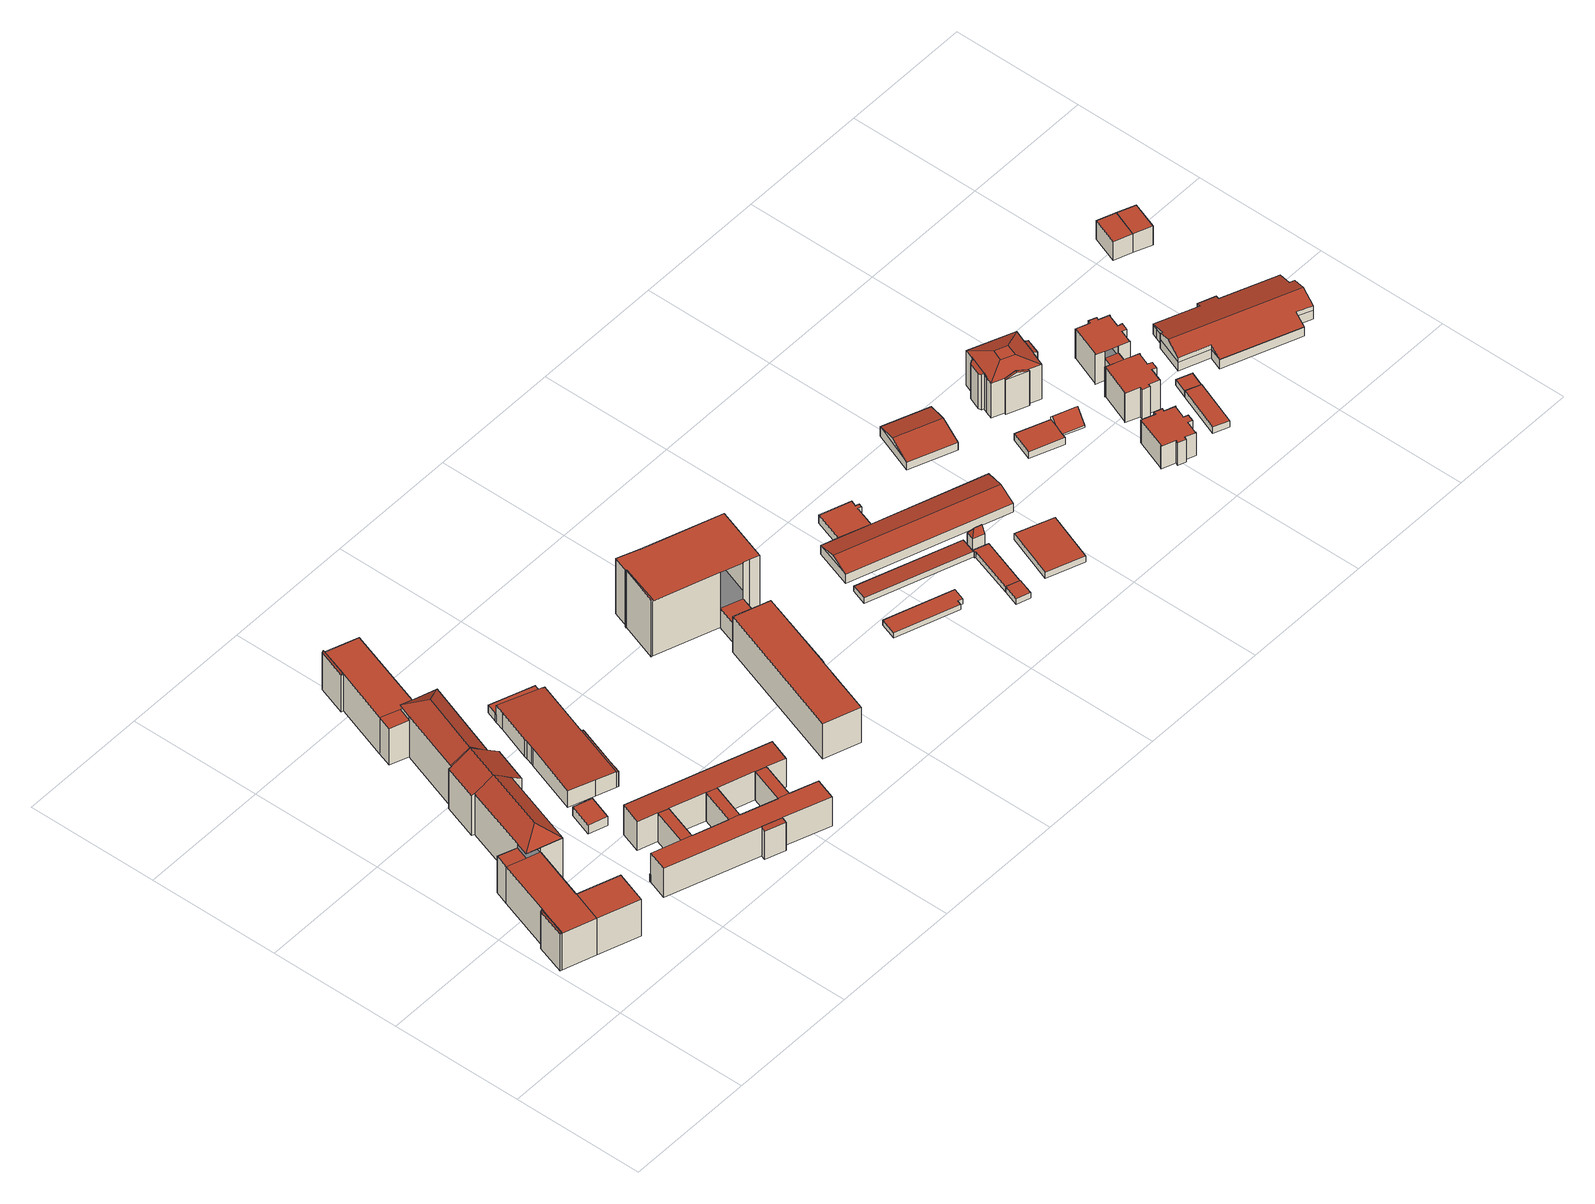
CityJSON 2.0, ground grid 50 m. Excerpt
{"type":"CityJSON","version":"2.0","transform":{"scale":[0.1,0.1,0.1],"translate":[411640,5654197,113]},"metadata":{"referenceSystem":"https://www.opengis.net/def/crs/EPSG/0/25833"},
"CityObjects":{
"building1":{"type":"Building","attributes":{"Gemeindeschluessel":14612000,"Geometrietyp2DReferenz":"3000","function":"31001_9998","roofType":"9999"},"children":["building1-1","building1-2","building1-3","building1-4","building1-5","building1-6","building1-7","building1-8","building1-9","building1-10","building1-11"]},
"building1-1":{"type":"BuildingPart","attributes":{"Dachtyp_tdc":"tdcPolyFlatRoof","Dachneigung":0,"QualitaetDacherkennung":68,"Geometrietyp2DReferenz":"3000","measuredHeight":16.2,"roofType":"1000"},"parents":["building1"],"geometry":[{"type":"MultiSurface","lod":"2","boundaries":[[[0,1,2,3]],[[4,5,6,7]],[[8,9,10,11]],[[9,8,12,5,4,0,3]],[[2,1,7,6,13,11,10]]],"semantics":{"surfaces":[{"type":"WallSurface"},{"type":"RoofSurface"},{"type":"GroundSurface"}],"values":[0,0,0,1,2]}}]},
"building1-2":{"type":"BuildingPart","attributes":{"Dachtyp_tdc":"tdcPolyFlatRoof","Dachneigung":0,"QualitaetDacherkennung":66,"Geometrietyp2DReferenz":"3000","measuredHeight":16.14,"roofType":"1000"},"parents":["building1"],"geometry":[{"type":"MultiSurface","lod":"2","boundaries":[[[14,15,16,17]],[[18,19,20,21]],[[19,22,23,20]],[[22,19,18,15,14,24]],[[17,16,21,20,23,25]]],"semantics":{"surfaces":[{"type":"WallSurface"},{"type":"RoofSurface"},{"type":"GroundSurface"}],"values":[0,0,0,1,2]}}]},
"building1-3":{"type":"BuildingPart","attributes":{"Dachtyp_tdc":"tdcPolyFlatRoof","Dachneigung":0,"QualitaetDacherkennung":50,"Geometrietyp2DReferenz":"3000","measuredHeight":16.14,"roofType":"1000"},"parents":["building1"],"geometry":[{"type":"MultiSurface","lod":"2","boundaries":[[[5,26,27,6]],[[26,28,29,27]],[[12,28,26,5]],[[6,27,29,13]]],"semantics":{"surfaces":[{"type":"WallSurface"},{"type":"RoofSurface"},{"type":"GroundSurface"}],"values":[0,0,1,2]}}]},
"building1-4":{"type":"BuildingPart","attributes":{"Dachtyp_tdc":"tdcFreeFormRoof","Dachneigung":62.84,"QualitaetDacherkennung":42,"Geometrietyp2DReferenz":"3000","measuredHeight":17.19,"roofType":"5000"},"parents":["building1"],"geometry":[{"type":"MultiSurface","lod":"2","boundaries":[[[30,31,32,16,15]],[[31,33,34,32]],[[33,35,18,21,34]],[[36,35,33]],[[37,36,33,31]],[[37,31,30]],[[36,37,30,35]],[[16,32,34,21]]],"semantics":{"surfaces":[{"type":"WallSurface"},{"type":"RoofSurface"},{"type":"GroundSurface"}],"values":[0,0,0,0,1,0,1,2]}}]},
"building1-5":{"type":"BuildingPart","attributes":{"Dachtyp_tdc":"tdcHipAndGableRoof","Dachneigung":35.53,"QualitaetDacherkennung":71,"Geometrietyp2DReferenz":"3000","measuredHeight":22.99,"roofType":"5000"},"parents":["building1"],"geometry":[{"type":"MultiSurface","lod":"2","boundaries":[[[38,39,40,41]],[[39,42,8,11,40]],[[43,44,45,29,28]],[[46,47,48,49]],[[48,50,51,52,49]],[[44,53,46,49,52,54]],[[55,46,53,43]],[[43,53,44]],[[38,50,48,39]],[[39,48,47,42]],[[42,47,46,55]],[[40,11,13,29,45,56,41]]],"semantics":{"surfaces":[{"type":"WallSurface"},{"type":"RoofSurface"},{"type":"GroundSurface"}],"values":[0,0,0,1,1,1,0,0,0,0,0,2]}}]},
"building1-6":{"type":"BuildingPart","attributes":{"Dachtyp_tdc":"tdcPolyFlatRoof","Dachneigung":0,"QualitaetDacherkennung":51,"Geometrietyp2DReferenz":"3000","measuredHeight":16.19,"roofType":"1000"},"parents":["building1"],"geometry":[{"type":"MultiSurface","lod":"2","boundaries":[[[57,58,59,60]],[[58,14,17,59]],[[24,14,58,57]],[[60,59,17,25]]],"semantics":{"surfaces":[{"type":"WallSurface"},{"type":"RoofSurface"},{"type":"GroundSurface"}],"values":[0,0,1,2]}}]},
"building1-7":{"type":"BuildingPart","attributes":{"Dachtyp_tdc":"tdcFreeFormRoof","Dachneigung":63.02,"QualitaetDacherkennung":37,"Geometrietyp2DReferenz":"3000","measuredHeight":17.15,"roofType":"5000"},"parents":["building1"],"geometry":[{"type":"MultiSurface","lod":"2","boundaries":[[[61,62,63,1,0]],[[62,64,65,63]],[[64,66,4,7,65]],[[67,66,64]],[[68,67,64,62]],[[68,62,61]],[[67,68,61,66]],[[1,63,65,7]]],"semantics":{"surfaces":[{"type":"WallSurface"},{"type":"RoofSurface"},{"type":"GroundSurface"}],"values":[0,0,0,0,1,1,1,2]}}]},
"building1-8":{"type":"BuildingPart","attributes":{"Dachtyp_tdc":"tdcPolyFlatRoof","Dachneigung":0,"QualitaetDacherkennung":57,"Geometrietyp2DReferenz":"3000","measuredHeight":16.14,"roofType":"1000"},"parents":["building1"],"geometry":[{"type":"MultiSurface","lod":"2","boundaries":[[[69,3,2,70]],[[9,71,72,10]],[[71,69,70,72]],[[71,9,3,69]],[[70,2,10,72]]],"semantics":{"surfaces":[{"type":"WallSurface"},{"type":"RoofSurface"},{"type":"GroundSurface"}],"values":[0,0,0,1,2]}}]},
"building1-9":{"type":"BuildingPart","attributes":{"Dachtyp_tdc":"tdcHipAndGableRoof","Dachneigung":35.03,"QualitaetDacherkennung":76,"Geometrietyp2DReferenz":"3000","measuredHeight":22.94,"roofType":"5000"},"parents":["building1"],"geometry":[{"type":"MultiSurface","lod":"2","boundaries":[[[73,74,75,23,22]],[[74,76,77,78,75]],[[79,80,57,60,81]],[[82,83,84,85]],[[84,80,86,87,85]],[[88,82,85,87,89,90]],[[74,82,88,91,76]],[[79,86,80]],[[73,83,82,74]],[[84,83,73]],[[60,25,23,75,78,81]]],"semantics":{"surfaces":[{"type":"WallSurface"},{"type":"RoofSurface"},{"type":"GroundSurface"}],"values":[0,0,0,1,1,1,0,0,0,0,2]}}]},
"building1-10":{"type":"BuildingPart","attributes":{"Dachtyp_tdc":"tdcGableRoof","Dachneigung":36.73,"QualitaetDacherkennung":13,"Geometrietyp2DReferenz":"3000","measuredHeight":23,"roofType":"3100"},"parents":["building1"],"geometry":[{"type":"MultiSurface","lod":"2","boundaries":[[[77,92,93,78]],[[92,94,95,93]],[[96,86,79,81,97]],[[96,98,99,100,89,86]],[[92,91,90,100,99,101,94]],[[77,76,91,92]],[[81,78,93,95,102,97]]],"semantics":{"surfaces":[{"type":"WallSurface"},{"type":"RoofSurface"},{"type":"GroundSurface"}],"values":[0,0,0,1,1,0,2]}}]},
"building1-11":{"type":"BuildingPart","attributes":{"Dachtyp_tdc":"tdcGableRoof","Dachneigung":33.35,"QualitaetDacherkennung":47,"Geometrietyp2DReferenz":"3000","measuredHeight":22.85,"roofType":"3100"},"parents":["building1"],"geometry":[{"type":"MultiSurface","lod":"2","boundaries":[[[103,50,38,41]],[[104,45,44]],[[104,105,106,45]],[[105,107,108,106]],[[107,109,96,97,108]],[[110,111,112,95,94]],[[111,103,41,112]],[[113,98,109,107,105,104,54,114]],[[114,51,103,111,110,101,113]],[[41,56,45,106,108,97,102,95,112]]],"semantics":{"surfaces":[{"type":"WallSurface"},{"type":"RoofSurface"},{"type":"GroundSurface"}],"values":[0,0,0,0,0,0,0,1,1,2]}}]},
"building2":{"type":"Building","attributes":{"Dachtyp_tdc":"tdcPolyFlatRoof","Gemeindeschluessel":14612000,"Dachneigung":0,"QualitaetDacherkennung":81,"Geometrietyp2DReferenz":"3000","measuredHeight":3.91,"function":"31001_9998","roofType":"1000"},"geometry":[{"type":"Solid","lod":"2","boundaries":[[[[115,116,117,118]],[[116,119,120,117]],[[119,121,122,120]],[[121,115,118,122]],[[121,119,116,115]],[[118,117,120,122]]]],"semantics":{"surfaces":[{"type":"WallSurface"},{"type":"RoofSurface"},{"type":"GroundSurface"}],"values":[[0,0,0,0,1,2]]}}]},
"building3":{"type":"Building","attributes":{"Gemeindeschluessel":14612000,"Geometrietyp2DReferenz":"3000","function":"31001_9998","roofType":"9999"},"children":["building3-1","building3-2","building3-3","building3-4","building3-5","building3-6","building3-7"]},
"building3-1":{"type":"BuildingPart","attributes":{"Dachtyp_tdc":"tdcPolyFlatRoof","Dachneigung":0,"QualitaetDacherkennung":72,"Geometrietyp2DReferenz":"3000","measuredHeight":12.52,"roofType":"1000"},"parents":["building3"],"geometry":[{"type":"MultiSurface","lod":"2","boundaries":[[[123,124,125,126,127]],[[128,129,130,131,132]],[[129,128,124,123]],[[126,125,132,131]]],"semantics":{"surfaces":[{"type":"WallSurface"},{"type":"RoofSurface"},{"type":"GroundSurface"}],"values":[0,0,1,2]}}]},
"building3-2":{"type":"BuildingPart","attributes":{"Dachtyp_tdc":"tdcPolyFlatRoof","Dachneigung":2.97,"QualitaetDacherkennung":67,"Geometrietyp2DReferenz":"3000","measuredHeight":13.15,"roofType":"2100"},"parents":["building3"],"geometry":[{"type":"MultiSurface","lod":"2","boundaries":[[[133,134,135,136]],[[134,137,138,135]],[[137,139,140,138]],[[139,141,140]],[[142,143,144,145,146]],[[143,147,148,144]],[[147,149,150,151,148]],[[152,153,154,155,156]],[[153,157,158,154]],[[157,159,128,132,158]],[[160,125,124]],[[160,161,162,125]],[[161,133,136,162]],[[161,160,159,157,153,152,149,147,143,142,139,137,134,133]],[[136,135,138,140,145,144,148,151,155,154,158,132,125,162]]],"semantics":{"surfaces":[{"type":"WallSurface"},{"type":"RoofSurface"},{"type":"GroundSurface"}],"values":[0,0,0,0,0,0,0,0,0,0,0,0,0,1,2]}}]},
"building3-3":{"type":"BuildingPart","attributes":{"Dachtyp_tdc":"tdcPolyFlatRoof","Dachneigung":0,"QualitaetDacherkennung":68,"Geometrietyp2DReferenz":"3000","measuredHeight":12.55,"roofType":"1000"},"parents":["building3"],"geometry":[{"type":"MultiSurface","lod":"2","boundaries":[[[163,156,155,164]],[[150,165,166,151]],[[165,150,156,163]],[[164,155,151,166]]],"semantics":{"surfaces":[{"type":"WallSurface"},{"type":"RoofSurface"},{"type":"GroundSurface"}],"values":[0,0,1,2]}}]},
"building3-4":{"type":"BuildingPart","attributes":{"Dachtyp_tdc":"tdcPolyFlatRoof","Dachneigung":0,"QualitaetDacherkennung":0,"Geometrietyp2DReferenz":"3000","measuredHeight":3.42,"roofType":"9999"},"parents":["building3"],"geometry":[{"type":"MultiSurface","lod":"2","boundaries":[[[167,130,127,168,169]],[[169,168,170,171]],[[168,127,126,170]],[[130,167,172,131]],[[171,170,126,131,172]],[[131,126,127,130]],[[171,172,167,169]]],"semantics":{"surfaces":[{"type":"RoofSurface"},{"type":"WallSurface"},{"type":"GroundSurface"},{"type":"ClosureSurface","isClosure":"1","QuelleClosure":"LoD1Solid"}],"values":[0,1,1,1,2,3,3]}}]},
"building3-5":{"type":"BuildingPart","attributes":{"Dachtyp_tdc":"tdcPolyFlatRoof","Dachneigung":5.5,"QualitaetDacherkennung":47,"Geometrietyp2DReferenz":"3000","measuredHeight":12.65,"roofType":"2100"},"parents":["building3"],"geometry":[{"type":"MultiSurface","lod":"2","boundaries":[[[173,174,175,176]],[[177,178,179,180]],[[178,173,176,179]],[[178,177,181,174,173]],[[176,175,182,180,179]]],"semantics":{"surfaces":[{"type":"WallSurface"},{"type":"RoofSurface"},{"type":"GroundSurface"}],"values":[0,0,0,1,2]}}]},
"building3-6":{"type":"BuildingPart","attributes":{"Dachtyp_tdc":"tdcPolyFlatRoof","Dachneigung":0,"QualitaetDacherkennung":68,"Geometrietyp2DReferenz":"3000","measuredHeight":12.46,"roofType":"1000"},"parents":["building3"],"geometry":[{"type":"MultiSurface","lod":"2","boundaries":[[[141,183,184,140]],[[185,146,145,186]],[[146,185,183,141]],[[140,184,186,145]]],"semantics":{"surfaces":[{"type":"WallSurface"},{"type":"RoofSurface"},{"type":"GroundSurface"}],"values":[0,0,1,2]}}]},
"building3-7":{"type":"BuildingPart","attributes":{"Dachtyp_tdc":"tdcPolyFlatRoof","Dachneigung":0,"QualitaetDacherkennung":62,"Geometrietyp2DReferenz":"3000","measuredHeight":12.91,"roofType":"1000"},"parents":["building3"],"geometry":[{"type":"MultiSurface","lod":"2","boundaries":[[[187,188,189,175,174]],[[188,190,169,171,189]],[[191,192,164,172,167]],[[192,163,164]],[[193,166,165]],[[193,194,195,166]],[[194,196,185,186,195]],[[197,198,199,184,183]],[[198,200,201,199]],[[200,202,177,180,201]],[[203,202,200,198,197,196,194,193,192,191,190,188,187]],[[175,189,171,172,164,166,195,186,184,199,201,180,182]]],"semantics":{"surfaces":[{"type":"WallSurface"},{"type":"RoofSurface"},{"type":"GroundSurface"}],"values":[0,0,0,0,0,0,0,0,0,0,1,2]}}]},
"building4":{"type":"Building","attributes":{"Gemeindeschluessel":14612000,"Geometrietyp2DReferenz":"3000","function":"31001_9998","roofType":"9999"},"children":["building4-1","building4-2","building4-3"]},
"building4-1":{"type":"BuildingPart","attributes":{"Dachtyp_tdc":"tdcPolyFlatRoof","Dachneigung":0,"QualitaetDacherkennung":74,"Geometrietyp2DReferenz":"3000","measuredHeight":3.21,"roofType":"1000"},"parents":["building4"],"geometry":[{"type":"MultiSurface","lod":"2","boundaries":[[[204,205,206,207]],[[205,208,209,206]],[[208,210,211,209]],[[210,212,213,211]],[[212,214,215,213]],[[214,216,217,215]],[[216,218,219,217]],[[218,220,221,219]],[[218,216,214,212,210,208,205,204,220]],[[207,206,209,211,213,215,217,219,221]]],"semantics":{"surfaces":[{"type":"WallSurface"},{"type":"RoofSurface"},{"type":"GroundSurface"}],"values":[0,0,0,0,0,0,0,0,1,2]}}]},
"building4-2":{"type":"BuildingPart","attributes":{"Dachtyp_tdc":"tdcPolyFlatRoof","Dachneigung":2.7,"QualitaetDacherkennung":80,"Geometrietyp2DReferenz":"3000","measuredHeight":7.46,"roofType":"2100"},"parents":["building4"],"geometry":[{"type":"MultiSurface","lod":"2","boundaries":[[[222,221,220]],[[222,223,224,221]],[[223,225,226,224]],[[225,227,228,226]],[[227,229,230,231,228]],[[232,233,234,235]],[[233,236,237,234]],[[236,238,239,237]],[[238,240,241,239]],[[240,242,243,241]],[[242,244,207,243]],[[244,204,207]],[[242,240,238,236,233,232,245,246,229,227,225,223,222,244]],[[221,224,226,228,231,247,248,235,234,237,239,241,243,207]],[[246,245,248,247,249]],[[245,232,235,248]]],"semantics":{"surfaces":[{"type":"WallSurface"},{"type":"RoofSurface"},{"type":"GroundSurface"}],"values":[0,0,0,0,0,0,0,0,0,0,0,0,1,2,0,0]}}]},
"building4-3":{"type":"BuildingPart","attributes":{"Dachtyp_tdc":"tdcPolyFlatRoof","Dachneigung":0,"QualitaetDacherkennung":58,"Geometrietyp2DReferenz":"3000","measuredHeight":6.54,"roofType":"1000"},"parents":["building4"],"geometry":[{"type":"MultiSurface","lod":"2","boundaries":[[[250,251,252,253]],[[251,254,255,252]],[[254,256,257,255]],[[256,249,247,257]],[[230,250,253,231]],[[230,249,256,254,251,250]],[[253,252,255,257,247,231]]],"semantics":{"surfaces":[{"type":"WallSurface"},{"type":"RoofSurface"},{"type":"GroundSurface"}],"values":[0,0,0,0,0,1,2]}}]},
"building5":{"type":"Building","attributes":{"Gemeindeschluessel":14612000,"Geometrietyp2DReferenz":"3000","function":"31001_9998","roofType":"9999"},"children":["building5-1","building5-2"]},
"building5-1":{"type":"BuildingPart","attributes":{"Dachtyp_tdc":"tdcGableRoof","Dachneigung":14.18,"QualitaetDacherkennung":32,"Geometrietyp2DReferenz":"3000","measuredHeight":4.05,"roofType":"3100"},"parents":["building5"],"geometry":[{"type":"MultiSurface","lod":"2","boundaries":[[[258,259,260,261]],[[259,262,263,260]],[[262,264,265,263]],[[262,259,266]],[[259,258,267,266]],[[264,262,266,267]],[[261,260,263,265]]],"semantics":{"surfaces":[{"type":"WallSurface"},{"type":"RoofSurface"},{"type":"GroundSurface"}],"values":[0,0,0,0,1,1,2]}}]},
"building5-2":{"type":"BuildingPart","attributes":{"Dachtyp_tdc":"tdcPolyFlatRoof","Dachneigung":0,"QualitaetDacherkennung":72,"Geometrietyp2DReferenz":"3000","measuredHeight":15.64,"roofType":"1000"},"parents":["building5"],"geometry":[{"type":"MultiSurface","lod":"2","boundaries":[[[268,265,264]],[[268,269,270,265]],[[269,271,272,270]],[[271,273,274,272]],[[273,275,276,274]],[[275,277,278,276]],[[277,279,280,278]],[[279,281,282,280]],[[281,283,258,261,282]],[[281,279,277,275,273,271,269,268,283]],[[261,265,270,272,274,276,278,280,282]]],"semantics":{"surfaces":[{"type":"WallSurface"},{"type":"RoofSurface"},{"type":"GroundSurface"}],"values":[0,0,0,0,0,0,0,0,0,1,2]}}]},
"building6":{"type":"Building","attributes":{"Gemeindeschluessel":14612000,"Geometrietyp2DReferenz":"3000","function":"31001_9998","roofType":"9999"},"children":["building6-1","building6-2","building6-3"]},
"building6-1":{"type":"BuildingPart","attributes":{"Dachtyp_tdc":"tdcPolyFlatRoof","Dachneigung":0,"QualitaetDacherkennung":63,"Geometrietyp2DReferenz":"3000","measuredHeight":24.51,"roofType":"1000"},"parents":["building6"],"geometry":[{"type":"MultiSurface","lod":"2","boundaries":[[[284,285,286,287]],[[285,288,289,286]],[[285,284,290,291,292,293,294,295,296,288]],[[289,297,298,299,300,301,302,303,287,286]],[[288,296,297,289]],[[296,295,298,297]],[[295,294,304,299,298]],[[293,300,305]],[[293,292,301,300]],[[291,290,303,302]],[[290,284,287,303]]],"semantics":{"surfaces":[{"type":"WallSurface"},{"type":"RoofSurface"},{"type":"GroundSurface"}],"values":[0,0,1,2,0,0,0,0,0,0,0]}}]},
"building6-2":{"type":"BuildingPart","attributes":{"Dachtyp_tdc":"tdcPolyFlatRoof","Dachneigung":0,"QualitaetDacherkennung":64,"Geometrietyp2DReferenz":"3000","measuredHeight":8.41,"roofType":"1000"},"parents":["building6"],"geometry":[{"type":"MultiSurface","lod":"2","boundaries":[[[306,305,300,307]],[[304,308,309,299]],[[308,306,307,309]],[[308,304,305,306]],[[307,300,299,309]]],"semantics":{"surfaces":[{"type":"WallSurface"},{"type":"RoofSurface"},{"type":"GroundSurface"}],"values":[0,0,0,1,2]}}]},
"building6-3":{"type":"BuildingPart","attributes":{"Dachtyp_tdc":"tdcPolyFlatRoof","Dachneigung":0,"QualitaetDacherkennung":20,"Geometrietyp2DReferenz":"3000","measuredHeight":25.22,"roofType":"1000"},"parents":["building6"],"geometry":[{"type":"MultiSurface","lod":"2","boundaries":[[[310,311,291,302,312]],[[313,314,315,301,292]],[[314,316,317,315]],[[316,318,319,317]],[[318,310,312,319]],[[318,316,314,313,311,310]],[[312,302,301,315,317,319]]],"semantics":{"surfaces":[{"type":"WallSurface"},{"type":"RoofSurface"},{"type":"GroundSurface"}],"values":[0,0,0,0,0,1,2]}}]},
"building7":{"type":"Building","attributes":{"Dachtyp_tdc":"tdcPolyFlatRoof","Gemeindeschluessel":14612000,"Dachneigung":0,"QualitaetDacherkennung":90,"Geometrietyp2DReferenz":"3000","measuredHeight":2.33,"function":"31001_2463","roofType":"1000"},"geometry":[{"type":"Solid","lod":"2","boundaries":[[[[320,321,322,323]],[[321,324,325,322]],[[324,326,327,325]],[[326,328,329,327]],[[328,330,331,329]],[[330,320,323,331]],[[330,328,326,324,321,320]],[[323,322,325,327,329,331]]]],"semantics":{"surfaces":[{"type":"WallSurface"},{"type":"RoofSurface"},{"type":"GroundSurface"}],"values":[[0,0,0,0,0,0,1,2]]}}]},
"building8":{"type":"Building","attributes":{"Dachtyp_tdc":"tdcPolyFlatRoof","Gemeindeschluessel":14612000,"Dachneigung":2.61,"QualitaetDacherkennung":64,"Geometrietyp2DReferenz":"3000","measuredHeight":2.34,"function":"31001_2463","roofType":"2100"},"geometry":[{"type":"Solid","lod":"2","boundaries":[[[[332,333,334,335]],[[333,336,337,334]],[[336,338,339,337]],[[338,340,341,339]],[[340,342,343,341]],[[342,332,335,343]],[[342,340,338,336,333,332]],[[335,334,337,339,341,343]]]],"semantics":{"surfaces":[{"type":"WallSurface"},{"type":"RoofSurface"},{"type":"GroundSurface"}],"values":[[0,0,0,0,0,0,1,2]]}}]},
"building9":{"type":"Building","attributes":{"Dachtyp_tdc":"tdcPolyFlatRoof","Gemeindeschluessel":14612000,"Dachneigung":0,"QualitaetDacherkennung":65,"Geometrietyp2DReferenz":"3000","measuredHeight":2.46,"function":"31001_2463","roofType":"1000"},"geometry":[{"type":"Solid","lod":"2","boundaries":[[[[344,345,346,347]],[[344,348,349,350,345]],[[346,351,352,353,347]],[[345,350,351,346]],[[350,349,352,351]],[[349,348,353,352]],[[348,344,347,353]]]],"semantics":{"surfaces":[{"type":"WallSurface"},{"type":"RoofSurface"},{"type":"GroundSurface"}],"values":[[0,1,2,0,0,0,0]]}}]},
"building10":{"type":"Building","attributes":{"Dachtyp_tdc":"tdcPolyFlatRoof","Gemeindeschluessel":14612000,"Dachneigung":0,"QualitaetDacherkennung":84,"Geometrietyp2DReferenz":"3000","measuredHeight":3.38,"function":"31001_9998","roofType":"1000"},"geometry":[{"type":"Solid","lod":"2","boundaries":[[[[354,355,356,357]],[[355,358,359,356]],[[358,360,361,359]],[[360,362,363,361]],[[362,364,365,363]],[[364,366,367,365]],[[366,368,369,367]],[[368,354,357,369]],[[368,366,364,362,360,358,355,354]],[[357,356,359,361,363,365,367,369]]]],"semantics":{"surfaces":[{"type":"WallSurface"},{"type":"RoofSurface"},{"type":"GroundSurface"}],"values":[[0,0,0,0,0,0,0,0,1,2]]}}]},
"building11":{"type":"Building","attributes":{"Dachtyp_tdc":"tdcPolyFlatRoof","Gemeindeschluessel":14612000,"Dachneigung":0,"QualitaetDacherkennung":72,"Geometrietyp2DReferenz":"3000","measuredHeight":2.35,"function":"31001_2463","roofType":"1000"},"geometry":[{"type":"Solid","lod":"2","boundaries":[[[[370,371,372,373]],[[371,374,375,372]],[[374,376,377,375]],[[376,378,379,377]],[[378,380,381,379]],[[380,382,383,381]],[[382,370,373,383]],[[382,380,378,376,374,371,370]],[[373,372,375,377,379,381,383]]]],"semantics":{"surfaces":[{"type":"WallSurface"},{"type":"RoofSurface"},{"type":"GroundSurface"}],"values":[[0,0,0,0,0,0,0,1,2]]}}]},
"building12":{"type":"Building","attributes":{"Dachtyp_tdc":"tdcFreeFormRoof","Gemeindeschluessel":14612000,"Dachneigung":59.19,"QualitaetDacherkennung":4,"Geometrietyp2DReferenz":"3000","measuredHeight":10.07,"function":"31001_2463","roofType":"5000"},"geometry":[{"type":"Solid","lod":"2","boundaries":[[[[384,385,386,387]],[[385,388,389,386]],[[388,390,391,389]],[[390,384,387,391]],[[392,393,390,388]],[[392,388,385]],[[393,392,385,384]],[[393,384,390]],[[387,386,389,391]]]],"semantics":{"surfaces":[{"type":"WallSurface"},{"type":"RoofSurface"},{"type":"GroundSurface"}],"values":[[0,0,0,0,1,0,1,1,2]]}}]},
"building13":{"type":"Building","attributes":{"Dachtyp_tdc":"tdcFreeFormRoof","Gemeindeschluessel":14612000,"Dachneigung":14.26,"QualitaetDacherkennung":90,"Geometrietyp2DReferenz":"3000","measuredHeight":5.85,"function":"31001_9998","roofType":"5000"},"geometry":[{"type":"Solid","lod":"2","boundaries":[[[[394,395,396,397]],[[395,398,399,396]],[[398,400,401,399]],[[400,402,403,401]],[[402,404,405,403]],[[404,394,397,405]],[[398,406,407,400]],[[406,395,394,404,402,407]],[[398,395,406]],[[402,400,407]],[[397,396,399,401,403,405]]]],"semantics":{"surfaces":[{"type":"WallSurface"},{"type":"RoofSurface"},{"type":"GroundSurface"}],"values":[[0,0,0,0,0,0,1,1,0,0,2]]}}]},
"building14":{"type":"Building","attributes":{"Dachtyp_tdc":"tdcPolyFlatRoof","Gemeindeschluessel":14612000,"Dachneigung":0,"QualitaetDacherkennung":82,"Geometrietyp2DReferenz":"3000","measuredHeight":2.73,"function":"31001_9998","roofType":"1000"},"geometry":[{"type":"Solid","lod":"2","boundaries":[[[[408,409,410,411]],[[409,412,413,410]],[[412,414,415,413]],[[414,408,411,415]],[[414,412,409,408]],[[411,410,413,415]]]],"semantics":{"surfaces":[{"type":"WallSurface"},{"type":"RoofSurface"},{"type":"GroundSurface"}],"values":[[0,0,0,0,1,2]]}}]},
"building15":{"type":"Building","attributes":{"Dachtyp_tdc":"tdcGableRoof","Gemeindeschluessel":14612000,"Dachneigung":14.4,"QualitaetDacherkennung":71,"Geometrietyp2DReferenz":"3000","measuredHeight":5.79,"function":"31001_9998","roofType":"3100"},"geometry":[{"type":"Solid","lod":"2","boundaries":[[[[416,417,418,419]],[[417,420,421,418]],[[420,422,423,421]],[[422,416,419,423]],[[420,417,424]],[[416,422,425]],[[417,416,425,424]],[[422,420,424,425]],[[419,418,421,423]]]],"semantics":{"surfaces":[{"type":"WallSurface"},{"type":"RoofSurface"},{"type":"GroundSurface"}],"values":[[0,0,0,0,0,0,1,1,2]]}}]},
"building16":{"type":"Building","attributes":{"Gemeindeschluessel":14612000,"Geometrietyp2DReferenz":"3000","function":"31001_9998","roofType":"9999"},"children":["building16-1","building16-2"]},
"building16-1":{"type":"BuildingPart","attributes":{"Dachtyp_tdc":"tdcPolyFlatRoof","Dachneigung":0,"QualitaetDacherkennung":20,"Geometrietyp2DReferenz":"3000","measuredHeight":3,"roofType":"1000"},"parents":["building16"],"geometry":[{"type":"MultiSurface","lod":"2","boundaries":[[[426,427,428,429]],[[427,430,431,428]],[[430,432,433,431]],[[434,426,429,435,436]],[[434,437,438,432,430,427,426]],[[429,428,431,433,435]]],"semantics":{"surfaces":[{"type":"WallSurface"},{"type":"RoofSurface"},{"type":"GroundSurface"}],"values":[0,0,0,0,1,2]}}]},
"building16-2":{"type":"BuildingPart","attributes":{"Dachtyp_tdc":"tdcGableRoof","Dachneigung":44.2,"QualitaetDacherkennung":10,"Geometrietyp2DReferenz":"3000","measuredHeight":5.21,"roofType":"3100"},"parents":["building16"],"geometry":[{"type":"MultiSurface","lod":"2","boundaries":[[[439,436,435,440]],[[441,442,443,433,432]],[[442,439,440,443]],[[439,442,444]],[[436,439,444,445,437]],[[442,441,445,444]],[[440,435,433,443]]],"semantics":{"surfaces":[{"type":"WallSurface"},{"type":"RoofSurface"},{"type":"GroundSurface"}],"values":[0,0,0,0,1,1,2]}}]},
"building17":{"type":"Building","attributes":{"Dachtyp_tdc":"tdcPolyFlatRoof","Gemeindeschluessel":14612000,"Dachneigung":0,"QualitaetDacherkennung":83,"Geometrietyp2DReferenz":"3000","measuredHeight":10.05,"function":"31001_9998","roofType":"1000"},"geometry":[{"type":"Solid","lod":"2","boundaries":[[[[446,447,448,449]],[[447,450,451,448]],[[450,452,453,451]],[[452,454,455,453]],[[454,456,457,455]],[[456,458,459,457]],[[458,460,461,459]],[[460,462,463,461]],[[462,464,465,463]],[[464,466,467,465]],[[466,468,469,467]],[[468,470,471,469]],[[470,472,473,471]],[[472,474,475,473]],[[474,476,477,475]],[[476,478,479,477]],[[478,480,481,479]],[[480,482,483,481]],[[482,484,485,483]],[[484,486,487,485]],[[486,488,489,487]],[[488,490,491,489]],[[490,492,493,491]],[[492,446,449,493]],[[492,490,488,486,484,482,480,478,476,474,472,470,468,466,464,462,460,458,456,454,452,450,447,446]],[[449,448,451,453,455,457,459,461,463,465,467,469,471,473,475,477,479,481,483,485,487,489,491,493]]]],"semantics":{"surfaces":[{"type":"WallSurface"},{"type":"RoofSurface"},{"type":"GroundSurface"}],"values":[[0,0,0,0,0,0,0,0,0,0,0,0,0,0,0,0,0,0,0,0,0,0,0,0,1,2]]}}]},
"building18":{"type":"Building","attributes":{"Gemeindeschluessel":14612000,"Geometrietyp2DReferenz":"3000","function":"31001_9998","roofType":"9999"},"children":["building18-1","building18-2","building18-3","building18-4"]},
"building18-1":{"type":"BuildingPart","attributes":{"Dachtyp_tdc":"tdcCutTentRoof","Dachneigung":21.25,"QualitaetDacherkennung":72,"Geometrietyp2DReferenz":"3000","measuredHeight":17.79,"roofType":"9999"},"parents":["building18"],"geometry":[{"type":"MultiSurface","lod":"2","boundaries":[[[494,495,496,497]],[[495,498,499,496]],[[498,500,501,499]],[[502,503,504,505]],[[503,506,507,504]],[[506,508,509,507]],[[510,511,512,513]],[[511,514,515,512]],[[498,495,516,517]],[[503,502,500,498,517,518]],[[511,510,508,506,503,518,519]],[[495,494,514,511,519,516]],[[519,518,517,516]],[[497,496,499,501,505,504,507,509,513,512,515]]],"semantics":{"surfaces":[{"type":"WallSurface"},{"type":"RoofSurface"},{"type":"GroundSurface"}],"values":[0,0,0,0,0,0,0,0,1,1,1,1,1,2]}}]},
"building18-2":{"type":"BuildingPart","attributes":{"Dachtyp_tdc":"tdcGableRoof","Dachneigung":18.78,"QualitaetDacherkennung":12,"Geometrietyp2DReferenz":"3000","measuredHeight":16.93,"roofType":"3100"},"parents":["building18"],"geometry":[{"type":"MultiSurface","lod":"2","boundaries":[[[506,520,521,507]],[[520,522,523,521]],[[522,510,513,523]],[[508,506,507,509]],[[520,506,508,524,525]],[[510,522,525,524]],[[510,524,508]],[[520,525,522]],[[507,521,523,513,509]]],"semantics":{"surfaces":[{"type":"WallSurface"},{"type":"RoofSurface"},{"type":"GroundSurface"}],"values":[0,0,0,0,1,1,0,0,2]}}]},
"building18-3":{"type":"BuildingPart","attributes":{"Dachtyp_tdc":"tdcPolyFlatRoof","Dachneigung":20.25,"QualitaetDacherkennung":46,"Geometrietyp2DReferenz":"3000","measuredHeight":15.88,"roofType":"2100"},"parents":["building18"],"geometry":[{"type":"MultiSurface","lod":"2","boundaries":[[[526,527,528,501,500]],[[527,529,530,528]],[[529,531,502,505,530]],[[531,529,527,526]],[[501,528,530,505]]],"semantics":{"surfaces":[{"type":"WallSurface"},{"type":"RoofSurface"},{"type":"GroundSurface"}],"values":[0,0,0,1,2]}}]},
"building18-4":{"type":"BuildingPart","attributes":{"Dachtyp_tdc":"tdcPolyFlatRoof","Dachneigung":18.94,"QualitaetDacherkennung":56,"Geometrietyp2DReferenz":"3000","measuredHeight":15.83,"roofType":"2100"},"parents":["building18"],"geometry":[{"type":"MultiSurface","lod":"2","boundaries":[[[532,533,534,515,514]],[[533,535,536,534]],[[535,537,538,536]],[[537,539,540,538]],[[539,541,542,540]],[[541,543,544,542]],[[543,545,497,544]],[[545,494,497]],[[545,543,541,539,537,535,533,532]],[[515,534,536,538,540,542,544,497]]],"semantics":{"surfaces":[{"type":"WallSurface"},{"type":"RoofSurface"},{"type":"GroundSurface"}],"values":[0,0,0,0,0,0,0,0,1,2]}}]},
"building19":{"type":"Building","attributes":{"Dachtyp_tdc":"tdcPolyFlatRoof","Gemeindeschluessel":14612000,"Dachneigung":0,"QualitaetDacherkennung":71,"Geometrietyp2DReferenz":"3000","measuredHeight":2.76,"function":"31001_9998","roofType":"1000"},"geometry":[{"type":"Solid","lod":"2","boundaries":[[[[546,547,548,549]],[[547,550,551,548]],[[550,552,553,551]],[[552,546,549,553]],[[552,550,547,546]],[[549,548,551,553]]]],"semantics":{"surfaces":[{"type":"WallSurface"},{"type":"RoofSurface"},{"type":"GroundSurface"}],"values":[[0,0,0,0,1,2]]}}]},
"building20":{"type":"Building","attributes":{"Gemeindeschluessel":14612000,"Geometrietyp2DReferenz":"3000","function":"31001_9998","roofType":"9999"},"children":["building20-1","building20-2","building20-3"]},
"building20-1":{"type":"BuildingPart","attributes":{"Dachtyp_tdc":"tdcPolyFlatRoof","Dachneigung":0,"QualitaetDacherkennung":81,"Geometrietyp2DReferenz":"3000","measuredHeight":12.98,"roofType":"1000"},"parents":["building20"],"geometry":[{"type":"MultiSurface","lod":"2","boundaries":[[[554,555,556]],[[554,557,558,555]],[[557,559,560,558]],[[559,561,562,560]],[[561,563,564,562]],[[563,565,566,564]],[[565,567,568,566]],[[567,569,570,568]],[[569,571,572,570]],[[571,573,574,572]],[[573,575,576,574]],[[575,577,578,576]],[[577,579,580,578]],[[579,581,582,580]],[[581,583,584,582]],[[583,585,586,584]],[[585,587,588,586]],[[587,589,590,588]],[[589,591,592,590]],[[591,593,594,592]],[[593,595,596,594]],[[595,597,598,596]],[[597,599,598]],[[597,595,593,591,589,587,585,583,581,579,577,575,573,571,569,567,565,563,561,559,557,554]],[[555,558,560,562,564,566,568,570,572,574,576,578,580,582,584,586,588,590,592,594,596,598]]],"semantics":{"surfaces":[{"type":"WallSurface"},{"type":"RoofSurface"},{"type":"GroundSurface"}],"values":[0,0,0,0,0,0,0,0,0,0,0,0,0,0,0,0,0,0,0,0,0,0,0,1,2]}}]},
"building20-2":{"type":"BuildingPart","attributes":{"Dachtyp_tdc":"tdcPolyFlatRoof","Dachneigung":0,"QualitaetDacherkennung":61,"Geometrietyp2DReferenz":"3000","measuredHeight":9.78,"roofType":"1000"},"parents":["building20"],"geometry":[{"type":"MultiSurface","lod":"2","boundaries":[[[599,600,601,598]],[[602,556,555,603]],[[556,602,600,599]],[[598,601,603,555]]],"semantics":{"surfaces":[{"type":"WallSurface"},{"type":"RoofSurface"},{"type":"GroundSurface"}],"values":[0,0,1,2]}}]},
"building20-3":{"type":"BuildingPart","attributes":{"Dachtyp_tdc":"tdcPolyFlatRoof","Dachneigung":0,"QualitaetDacherkennung":81,"Geometrietyp2DReferenz":"3000","measuredHeight":12.96,"roofType":"1000"},"parents":["building20"],"geometry":[{"type":"MultiSurface","lod":"2","boundaries":[[[604,605,606,607]],[[605,608,609,606]],[[608,610,611,609]],[[610,612,613,611]],[[612,614,615,613]],[[614,616,617,615]],[[616,618,619,617]],[[618,620,621,619]],[[620,622,623,621]],[[622,624,625,623]],[[624,626,627,625]],[[626,628,629,627]],[[628,630,631,629]],[[630,632,633,631]],[[630,628,626,624,622,620,618,616,614,612,610,608,605,604,634,635,636,637,638,639,640,632]],[[633,603,601,641,642,643,644,645,607,606,609,611,613,615,617,619,621,623,625,627,629,631]],[[632,640,603,633]],[[640,602,603]],[[639,601,600]],[[639,638,641,601]],[[638,637,642,641]],[[637,636,643,642]],[[636,635,644,643]],[[635,634,645,644]],[[634,604,607,645]]],"semantics":{"surfaces":[{"type":"WallSurface"},{"type":"RoofSurface"},{"type":"GroundSurface"}],"values":[0,0,0,0,0,0,0,0,0,0,0,0,0,0,1,2,0,0,0,0,0,0,0,0,0]}}]},
"building21":{"type":"Building","attributes":{"Dachtyp_tdc":"tdcPolyFlatRoof","Gemeindeschluessel":14612000,"Dachneigung":0,"QualitaetDacherkennung":80,"Geometrietyp2DReferenz":"3000","measuredHeight":2.31,"function":"31001_9998","roofType":"1000"},"geometry":[{"type":"Solid","lod":"2","boundaries":[[[[646,647,648,553]],[[647,649,650,648]],[[649,651,549,650]],[[651,646,553,549]],[[651,649,647,646]],[[553,648,650,549]]]],"semantics":{"surfaces":[{"type":"WallSurface"},{"type":"RoofSurface"},{"type":"GroundSurface"}],"values":[[0,0,0,0,1,2]]}}]},
"building22":{"type":"Building","attributes":{"name":"Technische Universität Dresden","Dachtyp_tdc":"tdcFreeFormRoof","Gemeindeschluessel":14612000,"Dachneigung":17.61,"QualitaetDacherkennung":19,"Geometrietyp2DReferenz":"3000","measuredHeight":8.19,"function":"31001_3023","roofType":"5000"},"geometry":[{"type":"Solid","lod":"2","boundaries":[[[[652,653,654,655]],[[653,656,657,654]],[[656,658,659,657]],[[658,660,661,659]],[[660,662,663,661]],[[662,664,665,663]],[[664,666,667,665]],[[666,668,669,667]],[[668,670,671,669]],[[670,672,673,671]],[[672,674,675,673]],[[674,676,677,675]],[[676,678,679,677]],[[678,680,681,679]],[[680,682,683,681]],[[682,684,685,683]],[[684,652,655,685]],[[686,687,688,689,690,691,692,693]],[[694,695,696,697,656,653,698,699,700,701,702,689,688]],[[676,690,689,702,678]],[[678,702,701,680]],[[680,701,700,682]],[[682,700,699,684]],[[684,699,698,652]],[[652,698,653]],[[656,697,658]],[[658,697,696,660]],[[660,696,695,662]],[[662,695,694,664]],[[664,694,688,687,666]],[[670,693,692,672]],[[668,686,693,670]],[[672,692,691,674]],[[674,691,690,676]],[[666,687,686,668]],[[655,654,657,659,661,663,665,667,669,671,673,675,677,679,681,683,685]]]],"semantics":{"surfaces":[{"type":"WallSurface"},{"type":"RoofSurface"},{"type":"GroundSurface"}],"values":[[0,0,0,0,0,0,0,0,0,0,0,0,0,0,0,0,0,1,1,0,0,0,0,0,0,0,0,0,0,0,0,0,0,0,0,2]]}}]},
"building23":{"type":"Building","attributes":{"Dachtyp_tdc":"tdcPolyFlatRoof","Gemeindeschluessel":14612000,"Dachneigung":0,"QualitaetDacherkennung":81,"Geometrietyp2DReferenz":"3000","measuredHeight":8.31,"function":"31001_9998","roofType":"1000"},"geometry":[{"type":"Solid","lod":"2","boundaries":[[[[703,704,705,706]],[[704,707,708,705]],[[707,709,710,708]],[[709,703,706,710]],[[709,707,704,703]],[[706,705,708,710]]]],"semantics":{"surfaces":[{"type":"WallSurface"},{"type":"RoofSurface"},{"type":"GroundSurface"}],"values":[[0,0,0,0,1,2]]}}]},
"building24":{"type":"Building","attributes":{"Dachtyp_tdc":"tdcPolyFlatRoof","Gemeindeschluessel":14612000,"Dachneigung":0,"QualitaetDacherkennung":82,"Geometrietyp2DReferenz":"3000","measuredHeight":8.28,"function":"31001_9998","roofType":"1000"},"geometry":[{"type":"Solid","lod":"2","boundaries":[[[[709,707,708,710]],[[707,711,712,708]],[[711,713,714,712]],[[713,709,710,714]],[[713,711,707,709]],[[710,708,712,714]]]],"semantics":{"surfaces":[{"type":"WallSurface"},{"type":"RoofSurface"},{"type":"GroundSurface"}],"values":[[0,0,0,0,1,2]]}}]}
},
"vertices":[
[17,251,186],[17,251,24],[138,211,24],[138,211,186],[55,361,186],[128,576,186],[128,576,24],[55,361,24],[248,536,186],[178,331,186],[178,331,24],[248,536,24],[198,553,186],[198,553,24],
[377,1307,186],[448,1517,186],[448,1517,24],[377,1307,24],[485,1627,186],[605,1586,186],[605,1586,24],[485,1627,24],[496,1264,186],[496,1264,24],[445,1282,186],[445,1282,24],
[146,629,186],[146,629,24],[215,605,186],[215,605,24],
[448,1517,187],[440,1520,187],[440,1520,24],[477,1630,187],[477,1630,24],[485,1627,187],[481,1628,196],[444,1518,196],
[426,805,205],[325,510,205],[325,510,24],[426,805,24],[248,536,205],[215,605,205],[297,848,205],[297,848,24],[198,553,206],[248,536,206],[325,510,207],[282,590,254],[426,805,206],[391,817,232],[362,826,254],[215,605,206],[342,833,239],[198,553,205],[362,827,24],
[426,1228,186],[358,1252,186],[358,1252,24],[426,1228,24],
[17,251,187],[9,253,187],[9,253,24],[46,364,187],[46,364,24],[55,361,187],[50,363,196],[14,256,196],
[293,159,186],[293,159,24],[333,278,186],[333,278,24],
[496,1264,205],[572,1237,205],[572,1237,24],[467,942,205],[467,942,184],[467,942,24],[343,986,205],[426,1228,205],[343,986,24],[572,1237,208],[496,1264,206],[445,1282,205],[488,1195,254],[343,986,206],[407,963,254],[467,942,209],[407,963,253],[451,948,221],[467,942,208],
[506,928,177],[506,928,24],[506,926,177],[506,926,24],[341,982,206],[341,982,24],[384,968,237],[408,959,254],[409,962,254],[430,952,236],[407,960,24],
[426,805,208],[297,848,208],[287,852,201],[287,852,24],[332,985,201],[332,985,24],[341,982,207],[506,926,184],[460,793,184],[460,793,24],[407,960,253],[362,827,253],
[527,577,65],[558,667,65],[558,667,26],[527,577,26],[627,644,65],[627,644,26],[596,554,65],[596,554,26],
[588,248,164],[633,380,164],[633,380,39],[588,248,39],[588,248,73],[672,366,164],[628,235,164],[628,235,73],[628,235,39],[672,366,39],
[588,482,171],[1104,307,171],[1104,307,39],[588,482,39],[1078,228,166],[1078,228,39],[1012,251,166],[1012,251,39],[1012,251,164],[971,265,166],[971,266,166],[971,266,39],[971,265,39],[971,265,164],[839,310,166],[839,310,39],[839,309,166],[839,309,165],[839,309,39],[801,322,166],[801,323,166],[801,323,39],[801,322,39],[801,322,165],[672,367,166],[672,367,39],[672,366,166],[633,380,166],[561,404,166],[561,404,39],
[756,189,165],[756,189,39],[794,176,165],[794,176,39],
[627,232,73],[482,284,73],[481,281,73],[482,284,39],[481,281,39],[627,232,39],
[790,72,164],[796,90,166],[796,90,39],[790,72,39],[870,66,166],[864,47,164],[864,47,39],[870,66,39],[796,91,166],[796,91,39],
[967,119,164],[967,119,39],[926,132,164],[926,132,39],
[796,90,168],[456,205,168],[456,205,39],[481,281,168],[627,232,168],[756,189,168],[794,176,168],[926,131,168],[926,131,39],[926,132,168],[967,119,168],[1067,85,168],[1067,85,39],[1040,6,168],[1040,6,39],[870,66,168],[796,91,168],
[721,1119,55],[723,1126,55],[723,1126,22],[721,1119,22],[738,1167,55],[738,1167,22],[755,1161,55],[755,1161,22],[855,1126,55],[855,1126,22],[899,1110,55],[899,1110,22],[897,1103,55],[897,1103,22],[890,1084,55],[890,1084,22],[883,1063,55],[883,1063,22],
[883,1063,89],[888,1061,89],[888,1061,22],[818,857,89],[818,857,22],[816,852,89],[816,852,22],[815,849,89],[815,849,88],[815,849,22],[578,703,97],[648,906,97],[648,906,22],[578,703,22],[651,915,97],[651,915,22],[660,941,97],[660,941,22],[664,953,97],[664,953,22],[709,1083,97],[709,1083,22],[721,1119,97],[675,670,92],[745,646,89],[745,646,22],[675,670,22],[745,646,88],
[822,846,88],[820,841,88],[820,841,22],[822,846,22],[769,690,88],[769,690,22],[753,643,88],[753,643,22],
[1453,392,78],[1472,385,78],[1472,385,43],[1453,392,43],[1455,335,77],[1455,335,43],[1435,341,77],[1435,341,43],[1464,361,84],[1444,367,84],
[1435,341,200],[1378,172,200],[1378,172,43],[1244,217,200],[1244,217,43],[1424,740,200],[1424,740,43],[1448,732,200],[1448,732,43],[1528,705,200],[1528,705,43],[1556,695,200],[1556,695,43],[1454,392,200],[1454,392,43],[1453,392,200],
[1403,1103,281],[1694,1005,281],[1694,1005,36],[1403,1103,36],[1624,798,281],[1624,798,36],[1321,1135,281],[1300,1072,281],[1252,924,281],[1486,844,281],[1566,817,281],[1566,818,281],[1589,811,281],[1589,811,36],[1566,818,36],[1566,817,36],[1486,844,36],[1252,924,36],[1300,1072,36],[1321,1135,36],[1566,817,120],[1486,844,120],
[1448,732,120],[1448,732,36],[1528,705,120],[1528,705,36],
[1296,1074,288],[1300,1072,288],[1296,1074,36],[1252,924,288],[1246,925,288],[1246,925,36],[1295,1069,288],[1295,1069,36],[1294,1069,288],[1294,1069,36],
[2032,317,62],[1801,396,62],[1801,396,39],[2032,317,39],[1822,459,62],[1822,459,39],[2072,374,62],[2072,374,39],[2056,328,62],[2056,328,39],[2038,334,62],[2038,334,39],
[1858,567,62],[1879,628,59],[1879,628,38],[1858,567,38],[2258,498,59],[2258,498,38],[2250,474,60],[2250,474,38],[2239,443,62],[2239,443,38],[2237,437,62],[2237,437,38],
[2221,207,65],[2212,181,65],[2212,181,41],[2221,207,41],[2232,241,65],[2182,258,65],[2161,198,65],[2161,198,41],[2182,258,41],[2232,241,41],
[2166,848,61],[2161,833,61],[2161,833,27],[2166,848,27],[2148,838,61],[2148,838,27],[2121,759,61],[2121,759,27],[2008,798,61],[2008,798,27],[2047,913,61],[2047,913,27],[2161,875,61],[2161,875,27],[2153,853,61],[2153,853,27],
[2182,258,63],[2239,430,63],[2239,430,40],[2182,258,40],[2235,431,63],[2235,431,40],[2239,443,63],[2239,443,40],[2281,428,63],[2281,428,40],[2295,424,63],[2295,424,40],[2232,241,63],[2232,241,40],
[2250,474,112],[2292,460,112],[2292,460,39],[2250,474,39],[2281,428,112],[2281,428,39],[2239,443,112],[2239,443,39],[2286,444,140],[2260,453,140],
[2121,759,66],[2527,621,67],[2527,621,28],[2121,759,28],[2477,477,67],[2477,477,28],[1896,675,67],[1896,675,28],[1945,819,66],[1945,819,28],[2008,798,66],[2008,798,28],[2502,549,86],[1920,747,86],
[2521,342,59],[2452,157,59],[2452,157,32],[2521,342,32],[2314,208,59],[2314,208,32],[2383,394,59],[2383,394,32],
[2465,1015,68],[2637,950,68],[2637,950,27],[2465,1015,27],[2576,788,60],[2576,788,27],[2404,853,60],[2404,853,27],[2610,878,85],[2438,943,85],
[2820,554,46],[2698,601,46],[2698,601,16],[2820,554,16],[2731,688,46],[2731,688,16],[2853,641,46],[2853,641,16],[2833,588,46],[2833,588,16],[2833,588,24],[2841,609,46],[2847,623,46],
[2918,556,24],[2918,556,16],[2853,641,57],[2938,608,57],[2938,608,16],[2934,598,68],[2849,630,68],
[2968,368,133],[3018,348,133],[3018,348,32],[2968,368,32],[3022,359,133],[3022,359,32],[3050,348,133],[3050,348,32],[3046,338,133],[3046,338,32],[3085,323,133],[3085,323,32],[3084,321,133],[3084,321,32],[3083,321,133],[3083,321,32],[3065,274,133],[3065,274,32],[3081,268,133],[3081,268,32],[3071,241,133],[3071,241,32],[3055,248,133],[3055,248,32],[3037,201,133],[3037,201,32],[3038,201,133],[3038,201,32],[3037,198,133],[3037,198,32],[2999,213,133],[2999,213,32],[2994,202,133],[2994,202,32],[2966,213,133],[2966,213,32],[2970,224,133],[2970,224,32],[2920,243,133],[2920,243,32],[2921,245,133],[2921,245,32],[2922,245,133],[2922,245,32],[2968,365,133],[2968,365,32],[2967,365,133],[2967,365,32],
[2812,932,161],[2826,967,161],[2826,967,7],[2812,932,7],[2994,901,161],[2994,901,7],[2974,851,161],[2974,851,7],[2953,796,161],[2934,746,161],[2934,746,7],[2953,796,7],[2889,763,161],[2889,763,7],[2889,764,161],[2889,764,7],[2810,794,161],[2766,812,161],[2766,812,7],[2810,794,7],[2776,839,161],[2776,839,7],[2862,884,185],[2912,865,185],[2896,822,185],[2845,842,185],
[2886,756,161],[2886,756,7],[2807,787,161],[2807,787,7],[2847,780,177],[2844,772,177],
[2974,851,166],[2987,846,161],[2987,846,7],[2966,791,161],[2966,791,7],[2953,796,166],
[2776,839,166],[2783,856,166],[2783,856,7],[2774,859,162],[2774,859,7],[2772,871,161],[2772,871,7],[2791,917,161],[2791,917,7],[2800,924,163],[2800,924,7],[2808,921,166],[2808,921,7],[2812,932,166],
[3268,371,59],[3202,199,59],[3202,199,31],[3268,371,31],[3146,221,59],[3146,221,31],[3212,393,59],[3212,393,31],
[3104,631,162],[3104,631,32],[3104,631,130],[3073,643,162],[3073,643,32],[3074,645,162],[3074,645,32],[3075,644,162],[3075,644,32],[3121,765,162],[3121,765,32],[3120,765,162],[3120,765,32],[3121,767,162],[3121,767,32],[3171,748,162],[3171,748,32],[3175,759,162],[3175,759,32],[3203,748,162],[3203,748,32],[3199,738,162],[3199,738,32],[3237,723,162],[3237,723,32],[3236,721,162],[3236,721,32],[3235,721,162],[3235,721,32],[3217,674,162],[3217,674,32],[3234,668,162],[3234,668,32],[3224,641,162],[3224,641,32],[3207,648,162],[3207,648,32],[3189,601,162],[3189,601,32],[3190,600,162],[3190,600,32],[3190,598,162],[3190,598,32],[3151,613,162],[3151,613,32],[3151,613,130],
[3130,556,130],[3130,556,32],[3083,574,130],[3083,574,32],
[3154,460,162],[3138,466,162],[3138,466,32],[3154,460,32],[3120,419,162],[3120,419,32],[3121,419,162],[3121,419,32],[3120,416,162],[3120,416,32],[3082,431,162],[3082,431,32],[3078,421,162],[3078,421,32],[3050,431,162],[3050,431,32],[3054,442,162],[3054,442,32],[3004,461,162],[3004,461,32],[3004,463,162],[3004,463,32],[3006,463,162],[3006,463,32],[3052,583,162],[3052,583,32],[3050,583,162],[3050,583,32],[3051,586,162],[3051,586,32],[3164,486,162],[3148,493,162],[3166,539,162],[3167,539,162],[3168,541,162],[3130,556,162],[3083,574,162],[3168,541,32],[3167,539,32],[3166,539,32],[3148,493,32],[3164,486,32],
[3212,393,55],[3234,449,55],[3234,449,31],[3290,427,55],[3290,427,31],[3268,371,55],
[3515,585,74],[3521,603,74],[3521,603,35],[3515,585,35],[3584,579,74],[3584,579,35],[3576,562,74],[3576,562,35],[3781,482,74],[3781,482,35],[3760,426,74],[3760,426,35],[3779,419,74],[3779,419,35],[3734,305,74],[3734,305,35],[3677,329,74],[3677,329,35],[3657,278,74],[3657,278,35],[3375,387,74],[3375,387,35],[3394,438,74],[3394,438,35],[3283,480,74],[3283,480,35],[3325,589,74],[3325,589,35],[3334,585,74],[3334,585,35],[3350,625,74],[3350,625,35],[3358,646,74],[3358,646,35],[3677,329,95],[3734,305,94],[3758,367,117],[3307,542,117],[3283,480,94],[3394,438,94],[3375,387,76],[3657,278,76],[3779,419,99],[3760,426,99],[3781,482,80],[3576,562,80],[3515,585,80],[3358,646,80],[3350,625,87],[3334,585,101],[3325,589,101],
[3531,958,110],[3569,1059,110],[3569,1059,27],[3531,958,27],[3636,1034,110],[3636,1034,27],[3598,933,110],[3598,933,27],
[3703,1008,110],[3703,1008,27],[3665,907,110],[3665,907,27]
]}
